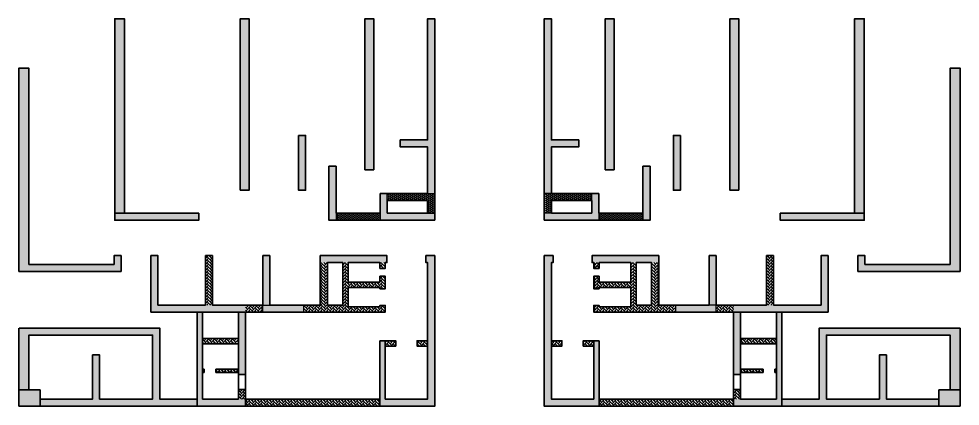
# Model space of a CAD drawing. Header units: millimetres. Extents: x 1 to 325294, y -2 to 66329.
# Drawn here: x 147589 to 200839, y 15211 to 37136 of the extents above; entities that cross this region are included whole.
import ezdxf

# ---------------------------------------------------------------- set-up
doc = ezdxf.new("R2010")
doc.units = ezdxf.units.MM
doc.layers.add('changes', color=7, linetype='Continuous')
doc.layers.add('S-COL HATCH', color=9, linetype='Continuous', lineweight=0)
doc.layers.add('S-COLS', color=5, linetype='Continuous', lineweight=35)
pattern_1 = [(45, (-31966103.18, 21022167.41), (0, 113.13708499), [240, -80]), (135, (-31966046.61, 21022223.98), (9e-15, 113.13708499), [240, -80])]
pattern_2 = [(45, (-31794446.85, 20735559.75), (0, 169.7056275), [360, -120]), (135, (-31794362, 20735644.6), (1e-14, 169.7056275), [360, -120])]
pattern_3 = [(45, (-31794446.85, 20683630.75), (0, 169.7056275), [360, -120]), (135, (-31794362, 20683715.6), (1e-14, 169.7056275), [360, -120])]
pattern_4 = [(45, (-31794446.854, 20735559.75), (0, 113.13708499), [240, -80]), (135, (-31794390.286, 20735616.32), (9e-15, 113.13708499), [240, -80])]

# ---------------------------------------------------------------- blocks, each defined once
blk = doc.blocks.new('A$C0921b736')
at = {"layer": 'S-COL HATCH', "transparency": 33554687}
h = blk.add_hatch(color=256, dxfattribs=at)
h.dxf.hatch_style = 1
h.paths.add_polyline_path([(5425, 11675), (5425, 11275), (10175, 11275), (10175, 11675)])
h.paths.add_polyline_path([(5425, 11675), (5975, 11675), (5975, 22675), (5425, 22675)])
h = blk.add_hatch(color=256, dxfattribs=at)
h.dxf.hatch_style = 1
h.paths.add_polyline_path([(12525, 12975), (13025, 12975), (13025, 22675), (12525, 22675)])
h = blk.add_hatch(color=256, dxfattribs=at)
h.dxf.hatch_style = 1
h.paths.add_polyline_path([(19575, 14135), (20075, 14135), (20075, 22675), (19575, 22675)])
h = blk.add_hatch(color=256, dxfattribs=at)
h.dxf.hatch_style = 1
h.paths.add_polyline_path([(23525, 22675), (23125, 22675), (23125, 15825), (21575, 15825), (21575, 15425), (23125, 15425), (23125, 12785), (23525, 12785)])
h = blk.add_hatch(color=256, dxfattribs=at)
h.dxf.hatch_style = 1
h.paths.add_polyline_path([(29725, 12785), (30125, 12785), (30125, 15425), (31675, 15425), (31675, 15825), (30125, 15825), (30125, 22675), (29725, 22675)])
h = blk.add_hatch(color=256, dxfattribs=at)
h.dxf.hatch_style = 1
h.paths.add_polyline_path([(33675, 14135), (33175, 14135), (33175, 22675), (33675, 22675)])
h = blk.add_hatch(color=256, dxfattribs=at)
h.dxf.hatch_style = 1
h.paths.add_polyline_path([(40725, 12975), (40225, 12975), (40225, 22675), (40725, 22675)])
h = blk.add_hatch(color=256, dxfattribs=at)
h.dxf.hatch_style = 1
h.paths.add_polyline_path([(43075, 11675), (43075, 11275), (47825, 11275), (47825, 11675)])
h.paths.add_polyline_path([(47825, 22675), (47275, 22675), (47275, 11675), (47825, 11675)])
h = blk.add_hatch(color=256, dxfattribs=at)
h.dxf.hatch_style = 1
h.paths.add_polyline_path([(5785, 8375), (5785, 9275), (5385, 9275), (5385, 8775), (575, 8775), (575, 19875), (0, 19879), (0, 8375)])
h = blk.add_hatch(color=256, dxfattribs=at)
h.dxf.hatch_style = 1
h.paths.add_polyline_path([(53250, 8375), (53250, 19875), (52675, 19875), (52675, 8775), (47865, 8775), (47865, 9275), (47465, 9275), (47465, 8375)])
h = blk.add_hatch(color=256, dxfattribs=at)
h.dxf.hatch_style = 1
h.paths.add_polyline_path([(15825, 12975), (16225, 12975), (16225, 16075), (15825, 16075)])
h = blk.add_hatch(color=256, dxfattribs=at)
h.dxf.hatch_style = 1
h.paths.add_polyline_path([(37425, 16075), (37025, 16075), (37025, 12975), (37425, 12975)])
h = blk.add_hatch(color=256, dxfattribs=at)
h.dxf.hatch_style = 1
h.paths.add_polyline_path([(17945, 14335), (17545, 14335), (17545, 11275), (17945, 11275), (17945, 11675)])
h = blk.add_hatch(color=256, dxfattribs=at)
h.dxf.hatch_style = 1
h.paths.add_polyline_path([(35305, 11675), (35305, 11275), (35705, 11275), (35705, 14335), (35305, 14335)])
h = blk.add_hatch(color=256, dxfattribs=at)
h.dxf.hatch_style = 1
h.paths.add_polyline_path([(23525, 11275), (23525, 11675), (23125, 11675), (20845, 11675), (20845, 12385), (20845, 12785), (20445, 12785), (20445, 11675), (20445, 11275)])
at = {"layer": 'S-COL HATCH'}
h = blk.add_hatch(dxfattribs=at)
h.set_pattern_fill('AR-HBONE', color=256, scale=20)
h.set_pattern_definition(pattern_4)
h.paths.add_polyline_path([(23125, 12385), (23125, 11692), (23125, 11692), (23125, 11675), (23525, 11675), (23525, 12785), (20845, 12785), (20845, 12485), (20845, 12385)])
at = {"layer": 'S-COL HATCH', "transparency": 33554687}
h = blk.add_hatch(color=256, dxfattribs=at)
h.dxf.hatch_style = 1
h.paths.add_polyline_path([(32805, 11275), (32805, 11675), (32805, 12785), (32405, 12785), (32405, 12385), (32405, 11675), (30125, 11675), (29725, 11675), (29725, 11275)])
at = {"layer": 'S-COL HATCH'}
h = blk.add_hatch(dxfattribs=at)
h.set_pattern_fill('AR-HBONE', color=256, scale=20)
h.set_pattern_definition(pattern_4)
h.paths.add_polyline_path([(30125, 12385), (30125, 11692), (30125, 11692), (30125, 11675), (29725, 11675), (29725, 12785), (32405, 12785), (32405, 12485), (32405, 12385)])
h = blk.add_hatch(dxfattribs=at)
h.set_pattern_fill('AR-HBONE', color=256, scale=20)
h.set_pattern_definition(pattern_1)
h.paths.add_polyline_path([(20445, 11275), (20445, 11675), (17945, 11675), (17945, 11275)])
h = blk.add_hatch(dxfattribs=at)
h.set_pattern_fill('AR-HBONE', color=256, scale=20)
h.set_pattern_definition(pattern_1)
h.paths.add_polyline_path([(35305, 11275), (35305, 11675), (32805, 11675), (32805, 11275)])
at = {"layer": 'S-COL HATCH', "transparency": 33554687}
h = blk.add_hatch(color=256, dxfattribs=at)
h.dxf.hatch_style = 1
h.paths.add_polyline_path([(12825, 6075), (12825, 6475), (7871, 6475), (7871, 9275), (7471, 9275), (7471, 6075)])
at = {"layer": 'S-COL HATCH'}
h = blk.add_hatch(dxfattribs=at)
h.set_pattern_fill('AR-HBONE', color=256, scale=30)
h.set_pattern_definition(pattern_2)
h.paths.add_polyline_path([(10555, 6475), (10955, 6475), (10955, 9275), (10555, 9275)])
at = {"layer": 'S-COL HATCH', "transparency": 33554687}
h = blk.add_hatch(color=256, dxfattribs=at)
h.dxf.hatch_style = 1
h.paths.add_polyline_path([(13805, 9275), (14205, 9275), (14205, 6475), (13805, 6475)])
h = blk.add_hatch(color=256, dxfattribs=at)
h.dxf.hatch_style = 1
h.paths.add_polyline_path([(17055, 9275), (20825, 9275), (20825, 8875), (17055, 8875)])
h = blk.add_hatch(color=256, dxfattribs=at)
h.dxf.hatch_style = 1
h.paths.add_polyline_path([(20725, 4450), (20425, 4450), (20425, 1150), (20425, 750), (23125, 750), (23525, 750), (23525, 1150), (23525, 1150), (23525, 9275), (23025, 9275), (23025, 8875), (23125, 8875), (23125, 1150), (23125, 1150), (20725, 1150), (20725, 1150)])
h = blk.add_hatch(color=256, dxfattribs=at)
h.dxf.hatch_style = 1
h.paths.add_polyline_path([(32525, 4450), (32825, 4450), (32825, 1150), (32825, 750), (30125, 750), (29725, 750), (29725, 1150), (29725, 1150), (29725, 9275), (30225, 9275), (30225, 8875), (30125, 8875), (30125, 1150), (30125, 1150), (32525, 1150), (32525, 1150)])
h = blk.add_hatch(color=256, dxfattribs=at)
h.dxf.hatch_style = 1
h.paths.add_polyline_path([(36195, 9275), (32425, 9275), (32425, 8875), (36195, 8875)])
h = blk.add_hatch(color=256, dxfattribs=at)
h.dxf.hatch_style = 1
h.paths.add_polyline_path([(39445, 9275), (39045, 9275), (39045, 6475), (39445, 6475)])
h = blk.add_hatch(color=256, dxfattribs=at)
h.dxf.hatch_style = 1
h.paths.add_polyline_path([(40425, 6075), (40425, 6475), (45379, 6475), (45379, 9275), (45779, 9275), (45779, 6075)])
at = {"layer": 'S-COL HATCH'}
h = blk.add_hatch(dxfattribs=at)
h.set_pattern_fill('AR-HBONE', color=256, scale=30)
h.set_pattern_definition(pattern_2)
h.paths.add_polyline_path([(42695, 6475), (42295, 6475), (42295, 9275), (42695, 9275)])
h = blk.add_hatch(dxfattribs=at)
h.set_pattern_fill('AR-HBONE', color=256, scale=30)
h.set_pattern_definition(pattern_2)
h.paths.add_polyline_path([(18325, 8875), (18625, 8875), (18625, 7775), (20425, 7775), (20425, 8100), (20725, 8100), (20725, 7398), (20425, 7398), (20425, 7475), (18625, 7475), (18625, 6375), (20425, 6375), (20425, 6453), (20725, 6453), (20725, 6075), (16105, 6075), (16105, 6475), (18325, 6475)])
h = blk.add_hatch(dxfattribs=at)
h.set_pattern_fill('AR-HBONE', color=256, scale=30)
h.set_pattern_definition(pattern_2)
h.paths.add_polyline_path([(17055, 6475), (17455, 6475), (17455, 8875), (17055, 8875)])
h = blk.add_hatch(dxfattribs=at)
h.set_pattern_fill('AR-HBONE', color=256, scale=30)
h.set_pattern_definition(pattern_2)
h.paths.add_polyline_path([(20425, 8875), (20725, 8875), (20725, 8550), (20425, 8550)])
h = blk.add_hatch(dxfattribs=at)
h.set_pattern_fill('AR-HBONE', color=256, scale=30)
h.set_pattern_definition(pattern_2)
h.paths.add_polyline_path([(34925, 8875), (34625, 8875), (34625, 7775), (32825, 7775), (32825, 8100), (32525, 8100), (32525, 7398), (32825, 7398), (32825, 7475), (34625, 7475), (34625, 6375), (32825, 6375), (32825, 6453), (32525, 6453), (32525, 6075), (37145, 6075), (37145, 6475), (34925, 6475)])
h = blk.add_hatch(dxfattribs=at)
h.set_pattern_fill('AR-HBONE', color=256, scale=30)
h.set_pattern_definition(pattern_2)
h.paths.add_polyline_path([(32825, 8875), (32525, 8875), (32525, 8550), (32825, 8550)])
h = blk.add_hatch(dxfattribs=at)
h.set_pattern_fill('AR-HBONE', color=256, scale=30)
h.set_pattern_definition(pattern_2)
h.paths.add_polyline_path([(36195, 6475), (35795, 6475), (35795, 8875), (36195, 8875)])
h = blk.add_hatch(dxfattribs=at)
h.set_pattern_fill('AR-HBONE', color=256, scale=30)
h.set_pattern_definition(pattern_2)
h.paths.add_polyline_path([(13805, 6475), (12825, 6475), (12825, 6075), (13805, 6075)])
at = {"layer": 'S-COL HATCH', "transparency": 33554687}
h = blk.add_hatch(color=256, dxfattribs=at)
h.dxf.hatch_style = 1
h.paths.add_polyline_path([(13805, 6475), (16105, 6475), (16105, 6075), (13805, 6075)])
h = blk.add_hatch(color=256, dxfattribs=at)
h.dxf.hatch_style = 1
h.paths.add_polyline_path([(39445, 6475), (37145, 6475), (37145, 6075), (39445, 6075)])
at = {"layer": 'S-COL HATCH'}
h = blk.add_hatch(dxfattribs=at)
h.set_pattern_fill('AR-HBONE', color=256, scale=30)
h.set_pattern_definition(pattern_2)
h.paths.add_polyline_path([(39445, 6475), (40425, 6475), (40425, 6075), (39445, 6075)])
at = {"layer": 'S-COL HATCH', "transparency": 33554687}
h = blk.add_hatch(color=256, dxfattribs=at)
h.dxf.hatch_style = 1
h.paths.add_polyline_path([(10385, 6075), (10085, 6075), (10085, 750), (10385, 750), (12825, 750), (12825, 1150), (10385, 1150), (10385, 2850), (10385, 2850), (10385, 2850)])
h = blk.add_hatch(color=256, dxfattribs=at)
h.dxf.hatch_style = 1
h.paths.add_polyline_path([(12825, 6075), (12425, 6075), (12425, 6075), (12425, 4575), (12425, 4575), (12425, 4275), (12425, 2550), (12825, 2550)])
h = blk.add_hatch(color=256, dxfattribs=at)
h.dxf.hatch_style = 1
h.paths.add_polyline_path([(40425, 6075), (40825, 6075), (40825, 6075), (40825, 4575), (40825, 4575), (40825, 4275), (40825, 2550), (40425, 2550)])
h = blk.add_hatch(color=256, dxfattribs=at)
h.dxf.hatch_style = 1
h.paths.add_polyline_path([(42865, 6075), (43165, 6075), (43165, 750), (42865, 750), (40425, 750), (40425, 1150), (42865, 1150), (42865, 2850), (42865, 2850), (42865, 2850)])
h = blk.add_hatch(color=256, dxfattribs=at)
h.dxf.hatch_style = 1
h.paths.add_polyline_path([(7571, 4775), (7571, 1150), (4571, 1150), (4571, 3648), (4171, 3648), (4171, 1150), (1200, 1150), (1200, 750), (10085, 750), (10085, 1150), (7971, 1150), (7971, 5175), (0, 5175), (0, 1675), (575, 1675), (575, 4775)])
h = blk.add_hatch(color=256, dxfattribs=at)
h.dxf.hatch_style = 1
h.paths.add_polyline_path([(52675, 4775), (52675, 1675), (53250, 1675), (53250, 5175), (45279, 5175), (45279, 1150), (43165, 1150), (43165, 750), (52050, 750), (52050, 1150), (49079, 1150), (49079, 3648), (48679, 3648), (48679, 1150), (45679, 1150), (45679, 4775)])
at = {"layer": 'S-COL HATCH'}
h = blk.add_hatch(dxfattribs=at)
h.set_pattern_fill('AR-HBONE', color=256, scale=30)
h.set_pattern_definition(pattern_2)
h.paths.add_polyline_path([(12425, 4575), (10385, 4575), (10385, 4275), (12425, 4275)])
h = blk.add_hatch(dxfattribs=at)
h.set_pattern_fill('AR-HBONE', color=256, scale=30)
h.set_pattern_definition(pattern_3)
h.paths.add_polyline_path([(21325, 4150), (21325, 4450), (20725, 4450), (20725, 4150)])
h.paths.add_polyline_path([(23125, 4150), (23125, 4450), (22525, 4450), (22525, 4150)])
h = blk.add_hatch(dxfattribs=at)
h.set_pattern_fill('AR-HBONE', color=256, scale=30)
h.set_pattern_definition(pattern_3)
h.paths.add_polyline_path([(32525, 4150), (32525, 4450), (31925, 4450), (31925, 4150)])
h.paths.add_polyline_path([(30725, 4150), (30725, 4450), (30125, 4450), (30125, 4150)])
h = blk.add_hatch(dxfattribs=at)
h.set_pattern_fill('AR-HBONE', color=256, scale=30)
h.set_pattern_definition(pattern_2)
h.paths.add_polyline_path([(40825, 4275), (42865, 4275), (42865, 4575), (40825, 4575)])
h = blk.add_hatch(dxfattribs=at)
h.set_pattern_fill('AR-HBONE', color=256, scale=30)
h.set_pattern_definition(pattern_2)
h.paths.add_polyline_path([(10485, 2850), (10385, 2850), (10385, 2650), (10485, 2650)])
h = blk.add_hatch(dxfattribs=at)
h.set_pattern_fill('AR-HBONE', color=256, scale=30)
h.set_pattern_definition(pattern_2)
h.paths.add_polyline_path([(11135, 2850), (11135, 2650), (12425, 2650), (12425, 2850)])
h = blk.add_hatch(dxfattribs=at)
h.set_pattern_fill('AR-HBONE', color=256, scale=30)
h.set_pattern_definition(pattern_2)
h.paths.add_polyline_path([(42115, 2850), (42115, 2650), (40825, 2650), (40825, 2850)])
h = blk.add_hatch(dxfattribs=at)
h.set_pattern_fill('AR-HBONE', color=256, scale=30)
h.set_pattern_definition(pattern_2)
h.paths.add_polyline_path([(42765, 2850), (42865, 2850), (42865, 2650), (42765, 2650)])
at = {"layer": 'S-COL HATCH', "transparency": 33554687}
h = blk.add_hatch(color=256, dxfattribs=at)
h.dxf.hatch_style = 1
h.paths.add_polyline_path([(0, 1675), (0, 750), (1200, 750), (1200, 1675)])
at = {"layer": 'S-COL HATCH'}
h = blk.add_hatch(dxfattribs=at)
h.set_pattern_fill('AR-HBONE', color=256, scale=30)
h.set_pattern_definition(pattern_2)
h.paths.add_polyline_path([(12825, 1700), (12425, 1700), (12425, 1150), (12825, 1150)])
h = blk.add_hatch(dxfattribs=at)
h.set_pattern_fill('AR-HBONE', color=256, scale=30)
h.set_pattern_definition(pattern_2)
h.paths.add_polyline_path([(40425, 1700), (40825, 1700), (40825, 1150), (40425, 1150)])
at = {"layer": 'S-COL HATCH', "transparency": 33554687}
h = blk.add_hatch(color=256, dxfattribs=at)
h.dxf.hatch_style = 1
h.paths.add_polyline_path([(53250, 1675), (53250, 750), (52050, 750), (52050, 1675)])
at = {"layer": 'S-COL HATCH'}
h = blk.add_hatch(dxfattribs=at)
h.set_pattern_fill('AR-HBONE', color=256, scale=30)
h.set_pattern_definition(pattern_2)
h.paths.add_polyline_path([(12825, 1150), (20425, 1150), (20425, 750), (12825, 750)])
h = blk.add_hatch(dxfattribs=at)
h.set_pattern_fill('AR-HBONE', color=256, scale=30)
h.set_pattern_definition(pattern_2)
h.paths.add_polyline_path([(40425, 1150), (32825, 1150), (32825, 750), (40425, 750)])
at = {"layer": 'changes'}
for p, q in [((20845, 12385), (20845, 12785)), ((23125, 12785), (23525, 12785)), ((30125, 12785), (29725, 12785)), ((32405, 12385), (32405, 12785)), ((17945, 11675), (17945, 11275)), ((20445, 11675), (20445, 11275)), ((23125, 11675), (23525, 11675)), ((30125, 11675), (29725, 11675)), ((32805, 11675), (32805, 11275)), ((35305, 11675), (35305, 11275))]:
    blk.add_line(p, q, dxfattribs=at)
for points in [[(13805, 6475), (16105, 6475), (16105, 6075), (13805, 6075)], [(39445, 6475), (37145, 6475), (37145, 6075), (39445, 6075)]]:
    blk.add_lwpolyline(points, close=True, dxfattribs=at)
at = {"layer": 'S-COLS'}
for p, q in [((20425, 4450), (20425, 1150)), ((20725, 4450), (20725, 1150)), ((32525, 4450), (32525, 1150)), ((32825, 4450), (32825, 1150)), ((12425, 2550), (12825, 2550)), ((40825, 2550), (40425, 2550)), ((12425, 1700), (12825, 1700)), ((40825, 1700), (40425, 1700)), ((20425, 1150), (20425, 750)), ((32825, 1150), (32825, 750))]:
    blk.add_line(p, q, dxfattribs=at)
for points in [[(5425, 11675), (5425, 22675), (5975, 22675), (5975, 11675), (5425, 11675)], [(23525, 11275), (23525, 22675), (23125, 22675), (23125, 15825), (21575, 15825), (21575, 15425), (23125, 15425), (23125, 12785), (20445, 12785), (20445, 11675), (17945, 11675), (17945, 14335), (17545, 14335), (17545, 11275), (23525, 11275)], [(29725, 11275), (29725, 22675), (30125, 22675), (30125, 15825), (31675, 15825), (31675, 15425), (30125, 15425), (30125, 12785), (32805, 12785), (32805, 11675), (35305, 11675), (35305, 14335), (35705, 14335), (35705, 11275), (29725, 11275)], [(47825, 11675), (47825, 22675), (47275, 22675), (47275, 11675), (47825, 11675)], [(17055, 9275), (20825, 9275), (20825, 8875), (20725, 8875), (20725, 8550), (20425, 8550), (20425, 8875), (19525, 8875), (18625, 8875), (18625, 7775), (20425, 7775), (20425, 8100), (20725, 8100), (20725, 7398), (20425, 7398), (20425, 7475), (18625, 7475), (18625, 6375), (19525, 6375), (20425, 6375), (20425, 6453), (20725, 6453), (20725, 6075), (18625, 6075), (18625, 6075), (7471, 6075), (7471, 9275), (7871, 9275), (7871, 6475), (10555, 6475), (10555, 9275)], [(10555, 9275), (10955, 9275)], [(10955, 9275), (10955, 6475), (13805, 6475), (13805, 9275)], [(13805, 9275), (14205, 9275)], [(14205, 9275), (14205, 6475), (17055, 6475), (17055, 9275)], [(23525, 1150), (23525, 9275), (23025, 9275), (23025, 8875), (23125, 8875), (23125, 1150), (20725, 1150)], [(29725, 1150), (29725, 9275), (30225, 9275), (30225, 8875), (30125, 8875), (30125, 1150), (32525, 1150)], [(36195, 9275), (32425, 9275), (32425, 8875), (32525, 8875), (32525, 8550), (32825, 8550), (32825, 8875), (33725, 8875), (34625, 8875), (34625, 7775), (32825, 7775), (32825, 8100), (32525, 8100), (32525, 7398), (32825, 7398), (32825, 7475), (34625, 7475), (34625, 6375), (33725, 6375), (32825, 6375), (32825, 6453), (32525, 6453), (32525, 6075), (34625, 6075), (34625, 6075), (45779, 6075), (45779, 9275), (45379, 9275), (45379, 6475), (42695, 6475), (42695, 9275)], [(39045, 9275), (39045, 6475), (36195, 6475), (36195, 9275)], [(39445, 9275), (39045, 9275)], [(42295, 9275), (42295, 6475), (39445, 6475), (39445, 9275)], [(42695, 9275), (42295, 9275)], [(10085, 6075), (10085, 750), (10385, 750)], [(10385, 1150), (10385, 6075)], [(12425, 6075), (12425, 1150)], [(12425, 750), (12825, 750), (12825, 6075)], [(40825, 750), (40425, 750), (40425, 6075)], [(40825, 6075), (40825, 1150)], [(43165, 6075), (43165, 750), (42865, 750)], [(42865, 1150), (42865, 6075)], [(0, 5175), (0, 1675), (575, 1675), (575, 4775), (7571, 4775), (7571, 1150), (4571, 1150), (4571, 3648), (4171, 3648), (4171, 1150), (1200, 1150), (1200, 750), (10085, 750)], [(10085, 1150), (7971, 1150), (7971, 5175), (25, 5175)], [(43165, 1150), (45279, 1150), (45279, 5175), (53250, 5175)], [(53250, 5175), (53250, 1675), (52675, 1675), (52675, 4775), (45679, 4775), (45679, 1150), (48679, 1150), (48679, 3648), (49079, 3648), (49079, 1150), (52050, 1150), (52050, 750), (43165, 750)], [(20725, 4150), (21325, 4150), (21325, 4450), (20425, 4450)], [(23125, 4150), (22525, 4150), (22525, 4450), (23125, 4450)], [(30125, 4150), (30725, 4150), (30725, 4450), (30125, 4450)], [(32525, 4150), (31925, 4150), (31925, 4450), (32825, 4450)], [(10485, 2850), (10385, 2850)], [(10485, 2650), (10485, 2850)], [(11135, 2850), (11135, 2650)], [(12425, 2850), (11135, 2850)], [(40825, 2850), (42115, 2850)], [(42115, 2850), (42115, 2650)], [(42765, 2650), (42765, 2850)], [(42765, 2850), (42865, 2850)], [(10385, 2650), (10485, 2650)], [(11135, 2650), (12425, 2650)], [(42115, 2650), (40825, 2650)], [(42865, 2650), (42765, 2650)], [(12425, 1150), (10385, 1150)], [(20425, 1150), (12825, 1150), (12825, 750), (23125, 750)], [(23125, 750), (23125, 750), (23525, 750), (23525, 1150)], [(30125, 750), (30125, 750), (29725, 750), (29725, 1150)], [(32825, 1150), (40425, 1150), (40425, 750), (30125, 750)], [(40825, 1150), (42865, 1150)], [(10385, 750), (12425, 750)], [(42865, 750), (40825, 750)]]:
    blk.add_lwpolyline(points, dxfattribs=at)
at = {"layer": 'S-COLS', "elevation": 0}
for points in [[(12525, 12975), (13025, 12975), (13025, 22675), (12525, 22675)], [(40725, 12975), (40225, 12975), (40225, 22675), (40725, 22675)], [(15825, 16075), (16225, 16075), (16225, 12975), (15825, 12975)], [(37425, 16075), (37025, 16075), (37025, 12975), (37425, 12975)], [(10175, 11675), (5425, 11675), (5425, 11275), (10175, 11275)], [(43075, 11675), (47825, 11675), (47825, 11275), (43075, 11275)], [(0, 750), (1200, 750), (1200, 1675), (0, 1675)], [(53250, 750), (52050, 750), (52050, 1675), (53250, 1675)]]:
    blk.add_lwpolyline(points, close=True, dxfattribs=at)
at = {"layer": 'S-COLS'}
for points in [[(19575, 14135), (20075, 14135), (20075, 22675), (19575, 22675)], [(33675, 14135), (33175, 14135), (33175, 22675), (33675, 22675)], [(0, 8379), (5785, 8375), (5785, 9275), (5385, 9275), (5385, 8775), (575, 8775), (575, 19875), (0, 19879)], [(53250, 8375), (47465, 8375), (47465, 9275), (47865, 9275), (47865, 8775), (52675, 8775), (52675, 19875), (53250, 19875)], [(23125, 12385), (20845, 12385), (20845, 11675), (23125, 11675)], [(30125, 12385), (32405, 12385), (32405, 11675), (30125, 11675)], [(17455, 6475), (18325, 6475), (18325, 8875), (17455, 8875)], [(35795, 6475), (34925, 6475), (34925, 8875), (35795, 8875)], [(12425, 4575), (10385, 4575), (10385, 4275), (12425, 4275)], [(40825, 4575), (42865, 4575), (42865, 4275), (40825, 4275)]]:
    blk.add_lwpolyline(points, close=True, dxfattribs=at)

msp = doc.modelspace()

# ---------------------------------------------------------------- block references
at = {"layer": 'changes', "color": 240, "true_color": 0xed1f24}
msp.add_blockref('A$C0921b736', (147589.1, 14461.2), dxfattribs=at)

doc.saveas('drawing.dxf')
